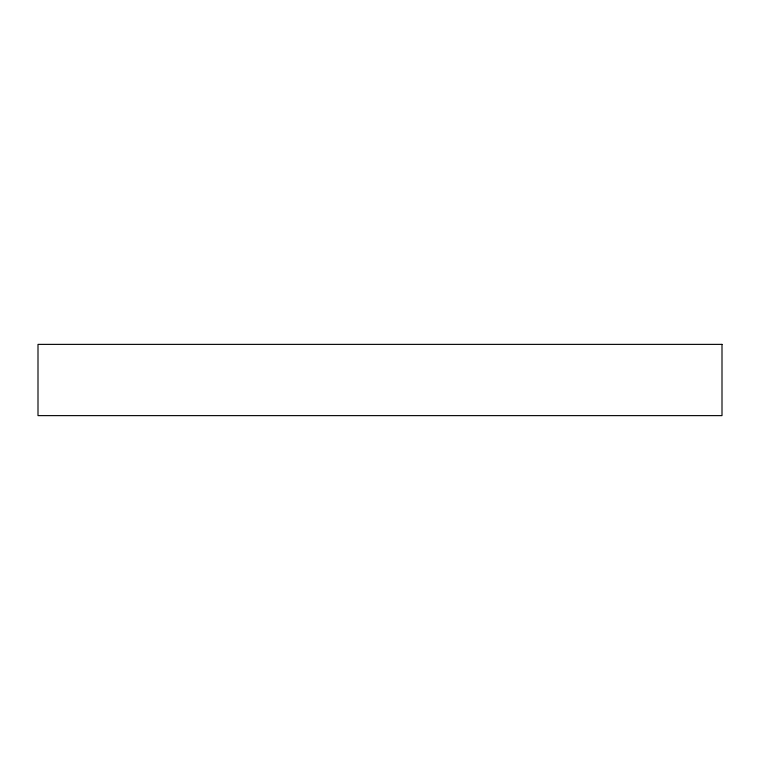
<?xml version="1.0" encoding="UTF-8"?>
<svg xmlns="http://www.w3.org/2000/svg" width="760" height="760" viewBox="0 0 760 760"><rect width="100%" height="100%" fill="white"/><g stroke="black" fill="none" stroke-linecap="round" stroke-linejoin="round"><path stroke-width="1.14" d="M722 344.375L38 344.375L38 415.625L722 415.625L722 344.375"/></g></svg>
